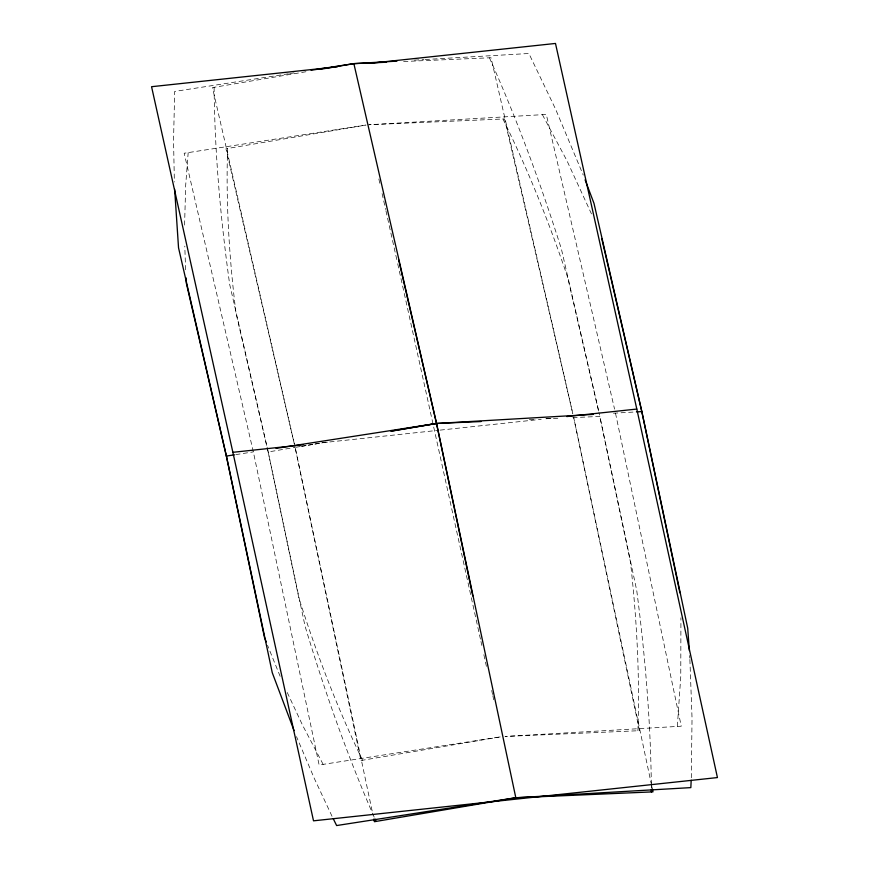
<?xml version="1.0" encoding="UTF-8"?>
<svg xmlns="http://www.w3.org/2000/svg" width="869" height="869" viewBox="0 0 869 869"><rect width="100%" height="100%" fill="white"/><g stroke="black" fill="none" stroke-linecap="round" stroke-linejoin="round"><path stroke-width="0.65" stroke-dasharray="4.34 3.26" d="M184.586 225.082L185.684 185.249L188.182 152.607M227.591 148.48C225.81 203.422 229.275 258.441 235.977 312.97L268.173 451.956L305.062 626.147C324.05 689.193 345.873 751.446 371.932 811.939M637.9 730.753C639.877 674.474 636.684 618.098 630.481 562.156L598.958 412.482M691.3 777.788L692.039 718.109L689.877 659.299M677.353 726.441L680.764 676.527L680.927 617.805M305.942 71.747L212.46 87.584L294.526 444.765M301.804 446.286L307.137 445.384M308.473 445.156L313.807 444.255M315.143 444.026L325.81 442.212M214.1 87.302C214.697 153.302 220.607 219.162 229.698 284.5L268.173 451.956L294.895 447.437M296.231 447.209L300.239 446.525M301.576 446.308L306.92 445.395M308.256 445.167L313.6 444.265M314.936 444.037L320.281 443.136M321.617 442.908L326.961 442.006M288.345 73.8L174.68 91.43L173.55 140.246L174.365 181.979M289.681 73.593L295.026 72.757M235.76 454.617L253.151 451.913M323.083 442.658L328.471 442.082M329.818 441.941L438.878 430.253M440.225 430.112L541.202 419.303M546.59 418.728L551.978 418.141M414.459 60.124L423.876 59.581M425.223 59.505L528.895 53.498L555.595 109.157L583.262 175.103M613.46 413.22L635.065 411.971M403.618 61.503L491.028 57.745L572.79 413.611L504.52 118.923L368.706 124.756L546.308 114.447L614.568 409.147M529.319 419.488L533.718 419.282M545.873 418.76L558.908 418.217M572.867 417.598L599.86 416.436L636.76 590.627C644.983 654.52 650.479 718.826 651.305 783.262M542.397 114.675L566.968 160.732L592.147 215.349M323.138 764.372L302.629 725.354L286.64 691.213M502.934 118.999C528.276 170.172 549.469 223.333 567.674 277.439L599.262 413.807M332.023 816.263L314.361 778.548L296.492 736.619M362.547 760.245C337.15 707.79 316.392 653.195 298.784 597.676L268.173 451.956M489.443 57.821C517.294 119.998 540.822 184.043 561.396 248.968L598.654 411.156M372.443 813.134L374.506 817.87M280.155 676.31L267.543 645.319M295.134 447.416L225.962 148.762L366.034 125.038L184.174 153.237L253.346 451.891L319.129 764.992L500.978 736.782L360.917 760.516L295.134 447.416L373.007 815.057M378.862 179.003L380.035 184.304M382.099 193.57L385.64 209.472M385.934 210.798L397.426 262.46M397.72 263.785L480.666 640.127M480.959 641.452L481.828 645.428M483.859 654.705L486.759 667.968M491.691 690.497L492.56 694.472M492.853 695.797L493.722 699.773M651.576 785.228L573.703 417.576L639.486 730.688L505.008 736.456L681.263 726.212L615.48 413.112M651.848 786.554L652.413 789.215M689.649 655.563L689.801 658.05M185.608 269.748L184.793 246.123M651.316 784.501L651.348 788.216"/><path stroke-width="1.3" d="M691.181 780.243L690.844 787.618L515.817 797.753L336.629 825.55L333.175 818.576M320.52 69.281L353.868 63.633L396.948 61.134M391.18 431.143L436.531 423.464L593.201 414.394M652.413 789.215L652.977 791.865L515.817 797.753L374.409 821.694L373.855 819.043M391.104 431.154L436.531 423.464L481.078 421.541M311.08 70.27L353.868 63.633L386.401 62.242M186.031 277.83L186.346 283.207L226.385 456.073L234.413 454.824M276.081 448.361L436.531 423.464L515.817 797.753M337.368 66.804L151.564 86.704L232.881 452.314L313.513 820.825L717.436 777.57L636.803 409.06L555.487 43.45L369.683 63.35M232.881 452.314L302.89 444.819M566.784 416.555L636.803 409.06M636.423 411.895L641.822 411.58L687.716 628.222L689.334 650.577M375.017 819.054L376.049 821.422M294.059 730.59L272.269 672.715L226.385 456.073L178.536 247.795L174.658 189.344M585.087 179.818L593.972 203.303L641.822 411.58L679.895 592.821M266.218 641.887L264.458 637.303L226.385 456.073M601.782 238.714L641.822 411.58M398.578 259.603L436.531 423.464L472.769 595.938M353.868 63.633L436.531 423.464M651.37 789.454L651.392 791.931"/></g></svg>
